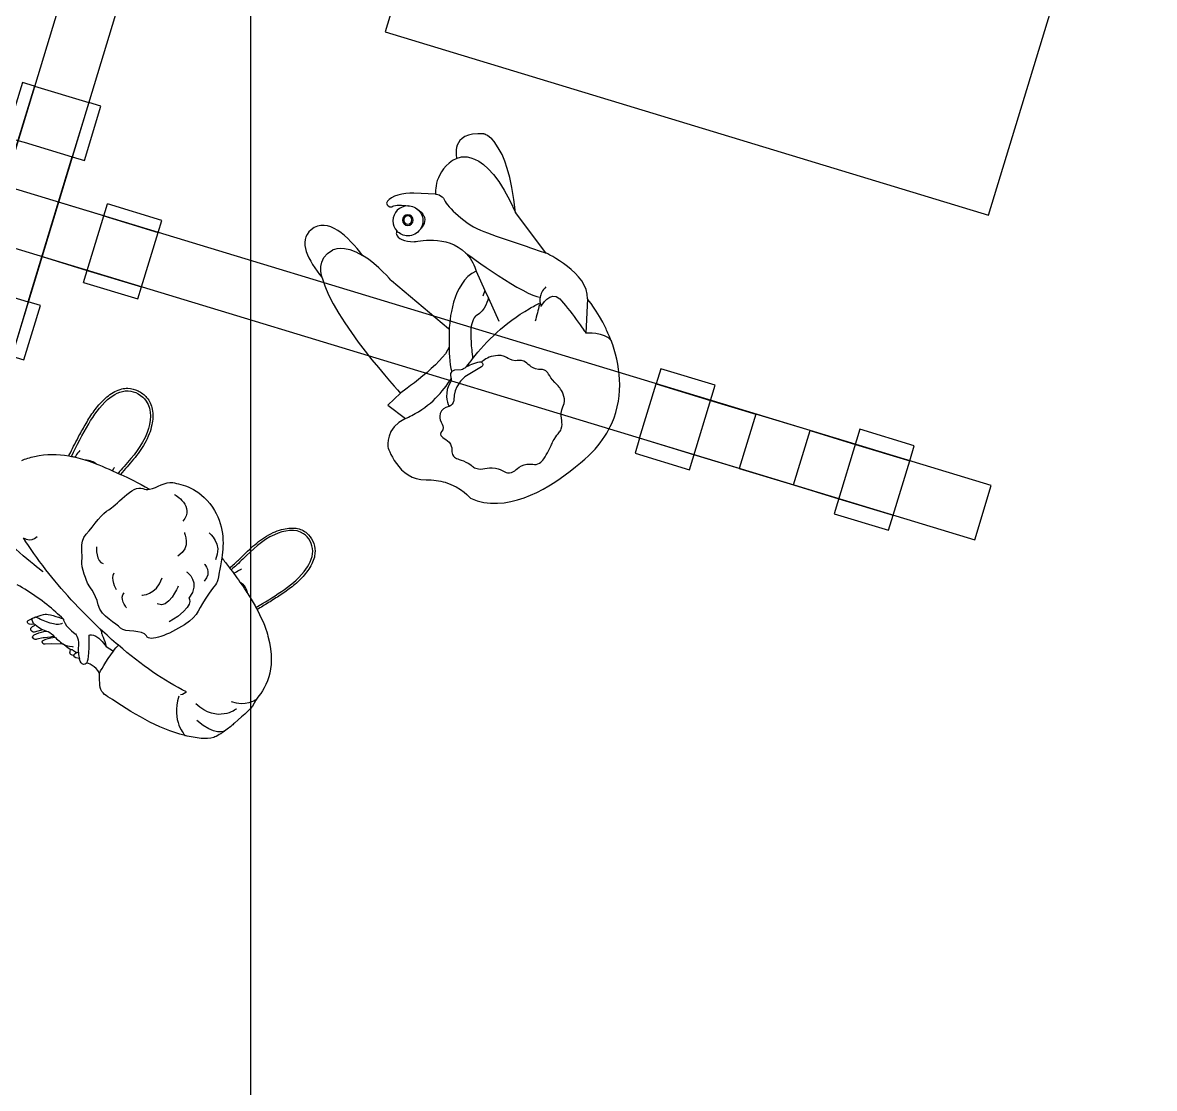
# Model space of a CAD drawing. Header units: millimetres. Extents: x 13722 to 114356, y -17117 to 61088.
# Drawn here: x 69813 to 71606, y 14357 to 16046 of the extents above; entities that cross this region are included whole.
import ezdxf

# ---------------------------------------------------------------- set-up
doc = ezdxf.new("R2010")
doc.units = ezdxf.units.MM
for name, color, linetype in [('01', 3, 'Continuous'), ('02', 250, 'Continuous'), ('03', 8, 'Continuous'), ('0_CUT', 250, 'Continuous'), ('Toffu_Outline', 8, 'Continuous')]:
    doc.layers.add(name, color=color, linetype=linetype)

# ---------------------------------------------------------------- blocks, each defined once
blk = doc.blocks.new('90_90')
at = {"layer": '02'}
for p, q in [((12638.8, -431.1), (12618.8, -431.1)), ((12618.8, -431.1), (12618.8, -521.1)), ((12638.8, -431.1), (12638.8, -521.1)), ((12638.8, -431.1), (12728.8, -431.1)), ((12728.8, -431.1), (12728.8, -521.1)), ((12748.8, -431.1), (12728.8, -431.1)), ((12748.8, -521.1), (12748.8, -431.1)), ((12618.8, -521.1), (12748.8, -521.1)), ((12638.8, -521.1), (12638.8, -596.1)), ((12728.8, -596.1), (12728.8, -521.1)), ((12473.8, -576.1), (12473.8, -596.1)), ((12563.8, -576.1), (12473.8, -576.1)), ((12563.8, -596.1), (12563.8, -576.1)), ((12803.8, -576.1), (12803.8, -596.1)), ((12893.8, -576.1), (12803.8, -576.1)), ((12893.8, -596.1), (12893.8, -576.1)), ((12563.8, -596.1), (12473.8, -596.1)), ((12473.8, -596.1), (12473.8, -686.1)), ((12563.8, -596.1), (12563.8, -606.1)), ((12803.8, -596.1), (12563.8, -596.1)), ((12563.8, -606.1), (12563.8, -686.1)), ((12893.8, -596.1), (12803.8, -596.1)), ((12803.8, -596.1), (12803.8, -606.1)), ((12803.8, -606.1), (12803.8, -686.1)), ((12893.8, -596.1), (12893.8, -686.1)), ((12563.8, -686.1), (12473.8, -686.1)), ((12473.8, -686.1), (12473.8, -706.1)), ((12563.8, -706.1), (12563.8, -686.1)), ((12563.8, -686.1), (12803.8, -686.1)), ((12638.8, -686.1), (12638.8, -761.1)), ((12728.8, -761.1), (12728.8, -686.1)), ((12893.8, -686.1), (12803.8, -686.1)), ((12803.8, -686.1), (12803.8, -706.1)), ((12893.8, -706.1), (12893.8, -686.1)), ((12473.8, -706.1), (12563.8, -706.1)), ((12803.8, -706.1), (12893.8, -706.1)), ((12618.8, -761.1), (12618.8, -851.1)), ((12618.8, -761.1), (12748.8, -761.1)), ((12638.8, -761.1), (12638.8, -851.1)), ((12728.8, -761.1), (12728.8, -851.1)), ((12748.8, -851.1), (12748.8, -761.1)), ((12618.8, -851.1), (12638.8, -851.1)), ((12638.8, -851.1), (12728.8, -851.1)), ((12728.8, -851.1), (12748.8, -851.1))]:
    blk.add_line(p, q, dxfattribs=at)
for points in [[(12728.8, -596.1), (12638.8, -596.1)], [(12638.8, -686.1), (12728.8, -686.1)]]:
    blk.add_lwpolyline(points, dxfattribs=at)
blk = doc.blocks.new('RW')
at = {"layer": '02'}
blk.add_lwpolyline([(89978.5, -23133.9), (90064.6, -23160), (90727.4, -20978.5), (90641.3, -20952.3)], close=True, dxfattribs=at)
blk.add_lwpolyline([(91644.7, -23274.2), (91670.8, -23188.1), (89771.5, -22611.1), (89745.4, -22697.2), (91644.7, -23274.2)], dxfattribs=at)
at = {"layer": '0_CUT'}
blk.add_line((91113.6, -23112.9), (91139.8, -23026.8), dxfattribs=at)
at = {"layer": '0_CUT', "color": 7}
blk.add_lwpolyline([(91233.2, -23029), (91147.1, -23002.9), (91139.8, -23026.8), (91225.9, -23053), (91297.7, -23074.8), (91271.5, -23160.9), (91199.7, -23139.1), (91113.6, -23112.9), (91106.4, -23136.8), (91192.5, -23163)], close=True, dxfattribs=at)
blk.add_lwpolyline([(91271.5, -23160.9), (91357.6, -23187), (91383.8, -23100.9), (91297.7, -23074.8)], dxfattribs=at)
at = {"layer": '0_CUT'}
for points in [[(91383.8, -23100.9), (91455.5, -23122.7), (91541.7, -23148.9), (91548.9, -23125), (91462.8, -23098.8), (91422.1, -23232.8), (91508.2, -23258.9), (91515.5, -23235), (91541.7, -23148.9)], [(91357.6, -23187), (91429.4, -23208.8), (91515.5, -23235)]]:
    blk.add_lwpolyline(points, dxfattribs=at)
at = {"layer": '02', "rotation": 73.10102855420456}
blk.add_blockref('90_90', (85836, -34718.7), dxfattribs=at)
blk = doc.blocks.new('FWFW')
at = {"layer": 'Toffu_Outline'}
for p, q in [((104945.3, -5315.1), (104959.3, -5345.9)), ((104959.3, -5345.9), (104955.8, -5354.6)), ((104959.3, -5345.9), (104964.7, -5357.7)), ((104964.7, -5357.7), (104981.3, -5394.2))]:
    blk.add_line(p, q, dxfattribs=at)
for points in [[(104957.3, -5097.7), (104902.6, -5093.1), (104914.6, -5136.4), (104914.6, -5136.4)], [(104914.6, -5136.4), (104914.6, -5136.4), (104959.1, -5110.6), (105008, -5222.4)], [(105008, -5222.4), (104995.3, -5103), (104957.3, -5097.7), (104957.3, -5097.7)], [(104914.6, -5136.4), (104877.3, -5154.4), (104881, -5193.2), (104881, -5193.2)], [(104846.5, -5191.7), (104829.8, -5189.8), (104810.1, -5196.7), (104804.8, -5204.2)], [(104881, -5193.2), (104881, -5193.2), (104846.5, -5191.7), (104846.5, -5191.7)], [(104881, -5193.2), (104881, -5193.2), (104891.1, -5193.2), (104895.3, -5202.7)], [(104804.8, -5204.2), (104801.5, -5208.9), (104805.1, -5211.7), (104808.3, -5213.1)], [(104808.3, -5213.1), (104809.9, -5213.8), (104811.7, -5213.4), (104813.2, -5212.3)], [(104813.2, -5212.3), (104816.9, -5209.7), (104829.4, -5210.7), (104837.1, -5211.6)], [(104837.2, -5211.6), (104837.1, -5211.6), (104837.1, -5211.6), (104837.1, -5211.6)], [(104837.4, -5211.7), (104837.3, -5211.7), (104837.3, -5211.7), (104837.2, -5211.6)], [(104837.2, -5211.6), (104840.7, -5211.6), (104844, -5212.4), (104846.9, -5213.7)], [(104846.9, -5213.7), (104847.7, -5214.1), (104848.5, -5214.5), (104849.3, -5214.9)], [(104846.9, -5213.7), (104847.7, -5214.1), (104848.5, -5214.5), (104849.3, -5214.9)], [(104849.3, -5214.9), (104853.1, -5217), (104857.4, -5220.2), (104860.8, -5225)], [(104895.3, -5202.7), (104899.6, -5212.2), (104927.8, -5241.7), (104957.6, -5252.5)], [(104765.4, -5290.2), (104743.2, -5260.9), (104709.7, -5227.7), (104683.7, -5249.5)], [(104863.5, -5230.1), (104866, -5238.9), (104857.9, -5247.7), (104856.5, -5249.2)], [(104860.8, -5225), (104861.8, -5226.6), (104862.9, -5228.1), (104863.5, -5230.1)], [(105055.9, -5286.3), (105055.9, -5286.3), (105008, -5222.4), (105008, -5222.4)], [(104683.7, -5249.5), (104662.4, -5267.3), (104679.1, -5298.4), (104701.3, -5325.4)], [(104819.7, -5251.4), (104818.7, -5253.6), (104818.7, -5255.3), (104819, -5256.6)], [(104819.6, -5251.3), (104819.6, -5251.4), (104819.7, -5251.4), (104819.7, -5251.4)], [(104819.7, -5251.4), (104819.7, -5251.4), (104819.6, -5251.4), (104819.6, -5251.4)], [(104819.7, -5251.4), (104819.7, -5251.4), (104819.7, -5251.4), (104819.7, -5251.4)], [(104957.6, -5252.5), (104986.8, -5263), (105053.8, -5285.7), (105055.9, -5286.3)], [(104718.2, -5281.4), (104718.2, -5281.4), (104734.5, -5271.3), (104765.4, -5290.2)], [(104819, -5256.6), (104820.4, -5263.3), (104831.6, -5268.3), (104847, -5268.6)], [(104847, -5268.6), (104850.2, -5267.8), (104899.2, -5256.3), (104928.8, -5286.4)], [(104701.3, -5325.4), (104700.7, -5323.8), (104690.8, -5294.5), (104718.2, -5281.4)], [(104811.3, -5330.4), (104811.3, -5330.4), (104790.3, -5305.5), (104765.4, -5290.2)], [(104765.4, -5290.2), (104765.4, -5290.2), (104765.4, -5290.2), (104765.4, -5290.2)], [(104928.8, -5286.4), (104929.3, -5286.8), (104929.7, -5287.3), (104930.1, -5287.8)], [(104928.8, -5286.4), (104928.8, -5286.4), (104928.8, -5286.4), (104928.8, -5286.4)], [(104928.8, -5286.4), (104931.7, -5288.5), (105024.5, -5355.7), (105046.4, -5356.2)], [(104930.1, -5287.8), (104938.5, -5296.7), (104942.9, -5306.8), (104945.3, -5315.1)], [(105055.9, -5286.3), (105056, -5286.4), (105056, -5286.4), (105056, -5286.4)], [(105121.9, -5359.1), (105124.6, -5318.4), (105056, -5286.4), (105056, -5286.4)], [(104701.3, -5325.5), (104701.3, -5325.5), (104701.3, -5325.4), (104701.3, -5325.4)], [(104701.3, -5325.5), (104717.7, -5391.7), (104825.3, -5508.4), (104825.3, -5508.4)], [(104945.3, -5315.1), (104906.8, -5332.2), (104902.9, -5399.1), (104902.7, -5406.4)], [(104901.8, -5406.4), (104901.8, -5406.4), (104811.3, -5330.4), (104811.3, -5330.4)], [(105056, -5339.7), (105050.2, -5345.5), (105047.7, -5351.3), (105046.8, -5356.3)], [(105048.3, -5370.7), (105048.3, -5370.7), (105063.3, -5344.4), (105077.8, -5359.1)], [(104964.7, -5357.7), (104964.7, -5357.7), (104960.3, -5378.2), (104945.3, -5385.7)], [(105046.8, -5356.3), (105046.2, -5359.8), (105046.3, -5362.9), (105046.7, -5365.3)], [(105077.8, -5359.1), (105092.3, -5373.7), (105119.3, -5413.2), (105119.3, -5413.2)], [(105121.9, -5359.1), (105121.9, -5359.1), (105119.3, -5413.2), (105119.3, -5413.2)], [(105151.2, -5406.4), (105137.3, -5377.5), (105121.9, -5359.1), (105121.9, -5359.1)], [(104939.8, -5453.9), (104961.4, -5426), (104990.5, -5397.2), (105029.5, -5374.6)], [(105029.5, -5374.6), (105035.3, -5371.2), (105041.1, -5368.2), (105046.7, -5365.3)], [(105045.7, -5368), (105043.5, -5376.8), (105041.3, -5385.6), (105039.1, -5394.4)], [(105046.7, -5365.3), (105047.3, -5368.7), (105048.3, -5370.7), (105048.3, -5370.7)], [(104940.5, -5392.5), (104937.3, -5400.9), (104935.9, -5408.3), (104937.3, -5427.7)], [(104945.3, -5385.7), (104945.3, -5385.7), (104942.8, -5386.7), (104940.5, -5392.5)], [(104902.6, -5406.4), (104902.6, -5406.4), (104901.8, -5406.4), (104901.8, -5406.4)], [(104902.6, -5407.1), (104902.6, -5407.1), (104902.4, -5435.7), (104902.4, -5435.7)], [(104902.7, -5406.4), (104902.7, -5406.4), (104902.6, -5406.4), (104902.6, -5406.4)], [(105119.3, -5413.2), (105119.3, -5413.2), (105148.3, -5410), (105159.3, -5425.1)], [(105159.3, -5425.1), (105156.8, -5418.5), (105154, -5412.2), (105151.2, -5406.4)], [(104937.3, -5427.7), (104937.8, -5435), (104938.6, -5443.8), (104939.8, -5453.9)], [(105159.3, -5425.1), (105159.3, -5425.2), (105159.4, -5425.3), (105159.4, -5425.3)], [(105160.5, -5556.4), (105180.8, -5509.8), (105173.1, -5461.7), (105159.3, -5425.1)], [(104902.4, -5435.7), (104893.9, -5460.2), (104825.3, -5508.4), (104825.3, -5508.4)], [(104902.4, -5435.7), (104902.4, -5435.7), (104902.4, -5463.4), (104906.7, -5474.4)], [(104972.8, -5449.6), (104963, -5451.6), (104956.5, -5456.8), (104953.7, -5459.3)], [(104990.2, -5450.2), (104982.7, -5447.7), (104976, -5449), (104972.8, -5449.6)], [(105002.5, -5456.2), (104996.5, -5454.5), (104996, -5452.2), (104990.2, -5450.2)], [(104925.1, -5470), (104924.1, -5470.7), (104922.9, -5471.2), (104921.7, -5471.3)], [(104930.1, -5466.9), (104928, -5468.2), (104926.2, -5469.3), (104925.1, -5470)], [(104953.7, -5466.7), (104953.7, -5466.7), (104927.5, -5482.6), (104927.5, -5482.6)], [(104930.1, -5466.9), (104933.1, -5462.6), (104936.3, -5458.3), (104939.8, -5453.9)], [(104953.7, -5459.4), (104945.3, -5459.2), (104936.1, -5463.5), (104930.1, -5466.9)], [(104953.7, -5459.3), (104953.8, -5459.4), (104953.8, -5459.4), (104953.8, -5459.4)], [(104953.7, -5459.3), (104953.7, -5459.3), (104953.7, -5459.4), (104953.7, -5459.4)], [(104953.8, -5459.4), (104956.5, -5461.1), (104956.4, -5465), (104953.7, -5466.7)], [(105017.5, -5456.8), (105011, -5455.5), (105009.7, -5458.3), (105002.5, -5456.2)], [(105039.7, -5470), (105027.9, -5466.5), (105027.8, -5458.9), (105017.5, -5456.8)], [(105053.7, -5472), (105048.3, -5469.2), (105047.6, -5472.4), (105039.7, -5470)], [(104843.3, -5543.8), (104873.3, -5528.8), (104893, -5505.6), (104905.6, -5485.7)], [(104906.7, -5474.4), (104905.1, -5475.9), (104904.3, -5478.2), (104904.7, -5480.6)], [(104905.6, -5485.7), (104906, -5487.5), (104905.5, -5489.4), (104904.5, -5491)], [(104904.7, -5480.6), (104904.7, -5480.6), (104905.6, -5485.7), (104905.6, -5485.7)], [(104911.2, -5472.2), (104909.4, -5472.3), (104907.8, -5473.1), (104906.7, -5474.4)], [(104927.1, -5482.9), (104925.2, -5484.4), (104909.6, -5497.2), (104910.1, -5519.8)], [(104921.7, -5471.3), (104921.7, -5471.3), (104911.2, -5472.2), (104911.2, -5472.2)], [(104927.5, -5482.6), (104927.3, -5482.7), (104927.2, -5482.8), (104927.1, -5482.9)], [(105069.9, -5491.3), (105059.7, -5479.8), (105059.9, -5475.2), (105053.7, -5472)], [(104361.3, -5518.7), (104370.6, -5510.8), (104381.9, -5504.3), (104393.6, -5504.7)], [(104362.5, -5512.6), (104365.7, -5510.1), (104369.2, -5507.8), (104372.8, -5505.9)], [(104372.8, -5505.9), (104376.3, -5504.1), (104380, -5502.7), (104383.8, -5501.8)], [(104383.8, -5501.8), (104386.8, -5501), (104389.9, -5500.6), (104393.2, -5500.7)], [(104393.2, -5500.7), (104398.8, -5500.8), (104404.4, -5502.3), (104409.6, -5504.8)], [(104393.6, -5504.7), (104404.7, -5505.2), (104416.2, -5511.8), (104422.5, -5521)], [(104409.6, -5504.8), (104414.7, -5507.4), (104419.4, -5510.9), (104423.1, -5515.1)], [(104904.5, -5491), (104894.6, -5506.7), (104899.4, -5522.6), (104902.4, -5529.7)], [(105076.9, -5498.9), (105074.4, -5495.5), (105074.5, -5496.5), (105069.9, -5491.3)], [(105085.4, -5521.1), (105085.6, -5510.4), (105079, -5501.5), (105076.9, -5498.9)], [(104331.2, -5557.2), (104339.5, -5543.2), (104348.5, -5529.6), (104361.3, -5518.7)], [(104338.1, -5538.9), (104342.6, -5532.4), (104347.6, -5526.2), (104353.5, -5520.4)], [(104353.5, -5520.4), (104356.3, -5517.7), (104359.3, -5515.1), (104362.5, -5512.6)], [(104422.5, -5521), (104432, -5534.8), (104429.8, -5554.4), (104423.7, -5570.8)], [(104423.1, -5515.1), (104425.4, -5517.9), (104427.4, -5520.9), (104428.9, -5524)], [(104428.9, -5524), (104430.4, -5527.2), (104431.4, -5530.5), (104432.1, -5533.9)], [(104825.3, -5508.4), (104825.3, -5508.4), (104805.2, -5527.7), (104805.2, -5527.7)], [(104909.7, -5521.6), (104908.8, -5523.6), (104906.5, -5527.8), (104902.4, -5529.7)], [(104910.1, -5519.8), (104910.1, -5520.4), (104910, -5521), (104909.7, -5521.6)], [(105081.2, -5534.9), (105083, -5526.8), (105085.2, -5527.1), (105085.4, -5521.1)], [(104325.6, -5558.9), (104329.5, -5552.1), (104333.5, -5545.5), (104338.1, -5538.9)], [(104432.1, -5533.9), (104433.6, -5542), (104433.1, -5550.6), (104431.4, -5558.8)], [(104805.2, -5527.7), (104805.2, -5527.7), (104833.3, -5548.4), (104833.3, -5548.4)], [(104890.2, -5536.7), (104886.6, -5542.1), (104887.9, -5548.5), (104888.4, -5550.5)], [(104902.4, -5529.7), (104901.1, -5529.8), (104894.1, -5530.8), (104890.2, -5536.7)], [(105080.2, -5565.2), (105084.3, -5554.1), (105077.7, -5549.9), (105081.2, -5534.9)], [(104303.8, -5608.6), (104312.5, -5591.1), (104321.4, -5573.8), (104331.2, -5557.2)], [(104314.5, -5578.8), (104318.1, -5572.1), (104321.8, -5565.5), (104325.6, -5558.9)], [(104431.4, -5558.8), (104430.3, -5563.8), (104428.9, -5568.5), (104427.2, -5573)], [(104833.3, -5548.4), (104801.3, -5563.7), (104805.3, -5593.1), (104805.3, -5593.1)], [(104833.3, -5548.4), (104836.6, -5547), (104840, -5545.5), (104843.3, -5543.8)], [(104888.4, -5550.5), (104889.8, -5557.2), (104893.4, -5558.1), (104893.2, -5563.1)], [(105134, -5597), (105145.7, -5583.7), (105154.3, -5570), (105160.5, -5556.4)], [(104300.5, -5606.2), (104305, -5597), (104309.7, -5587.9), (104314.5, -5578.8)], [(104423.7, -5570.8), (104415.9, -5592.2), (104401.7, -5608), (104387.2, -5624.5)], [(104427.2, -5573), (104423.3, -5583.4), (104417.9, -5592.6), (104411.8, -5601)], [(104893.2, -5563.1), (104893, -5568.5), (104888.9, -5569.2), (104889, -5573.3)], [(104889, -5573.3), (104889.2, -5579.8), (104899.1, -5580), (104904.6, -5589.5)], [(105069.1, -5581.7), (105076.2, -5569.6), (105078, -5571.3), (105080.2, -5565.2)], [(104805.3, -5593.1), (104805.3, -5593.1), (104821.3, -5647.1), (104866, -5645.7)], [(104904.6, -5589.5), (104909.3, -5597.7), (104904.5, -5601.9), (104909.4, -5608.1)], [(105060.7, -5598.6), (105065.2, -5590.3), (105064.8, -5589.2), (105069.1, -5581.7)], [(104225.1, -5614.9), (104231, -5612.6), (104237.8, -5610.4), (104245.5, -5608.7)], [(104245.5, -5608.7), (104264.4, -5604.5), (104282.3, -5604.8), (104299.7, -5607.8)], [(104299.7, -5607.8), (104299.9, -5607.3), (104300.2, -5606.7), (104300.5, -5606.2)], [(104299.7, -5607.8), (104301, -5608), (104302.4, -5608.3), (104303.8, -5608.6)], [(104303.8, -5608.6), (104305.9, -5609), (104308, -5609.4), (104310.1, -5609.9)], [(104310.5, -5608.7), (104310.3, -5609.1), (104310.2, -5609.5), (104310.1, -5609.9)], [(104310.1, -5609.9), (104315, -5611.1), (104320, -5612.5), (104324.9, -5614.1)], [(104317.4, -5599.1), (104314.7, -5601.8), (104311.9, -5604.5), (104310.5, -5608.7)], [(104324.9, -5614.1), (104325, -5614.1), (104325, -5614.1), (104325, -5614.1)], [(104325, -5614.1), (104333, -5614.5), (104339.2, -5616.7), (104343.9, -5620.7)], [(104325, -5614.1), (104339.8, -5618.8), (104354.4, -5624.9), (104369.2, -5631.6)], [(104411.8, -5601), (104405.7, -5609.5), (104398.9, -5617.2), (104392.1, -5625)], [(104909.4, -5608.1), (104913.3, -5613.1), (104917.2, -5611.7), (104929.2, -5617.7)], [(105046, -5619.3), (105051.1, -5616.3), (105054.3, -5610.4), (105060.7, -5598.6)], [(105094.4, -5632.2), (105118.5, -5613.7), (105134, -5597), (105134, -5597)], [(104369.2, -5631.6), (104370.2, -5629.5), (104371.1, -5627.8), (104372, -5626)], [(104369.2, -5631.6), (104372, -5632.9), (104375, -5634.2), (104377.8, -5635.5)], [(104387.2, -5624.5), (104384.1, -5628.1), (104380.9, -5631.7), (104377.8, -5635.5)], [(104392.1, -5625), (104388.6, -5629.1), (104385, -5633.1), (104381.6, -5637.2)], [(104929.2, -5617.7), (104940.1, -5623.2), (104938.3, -5625), (104944.9, -5627.4)], [(104936.6, -5675), (104991.8, -5699.5), (105054.8, -5662.9), (105094.4, -5632.2)], [(104944.9, -5627.4), (104956.9, -5631.6), (104961.1, -5624.7), (104976.1, -5627.4)], [(104976.1, -5627.4), (104988.8, -5629.7), (104989.4, -5635.4), (104998.3, -5634.6)], [(104998.3, -5634.6), (105008.3, -5633.6), (105008.6, -5626.2), (105021.3, -5622.2)], [(105021.3, -5622.2), (105033.7, -5618.3), (105037.6, -5624.1), (105046, -5619.3)], [(104377.8, -5635.5), (104379.1, -5636), (104380.3, -5636.6), (104381.6, -5637.2)], [(104381.6, -5637.2), (104381.9, -5637.3), (104382.1, -5637.4), (104382.4, -5637.5)], [(104382.4, -5637.5), (104393.5, -5642.6), (104409.2, -5649.9), (104427.6, -5660.8)], [(104427.6, -5660.8), (104439.8, -5658.8), (104453, -5647.8), (104464.4, -5650.2)], [(104464.4, -5650.2), (104478.9, -5653.3), (104504.9, -5657.3), (104527.3, -5689.1)], [(104866, -5645.7), (104877.3, -5645.4), (104887.4, -5647.1), (104896.2, -5649.7)], [(104896.2, -5649.7), (104922.4, -5657.6), (104936.6, -5675), (104936.6, -5675)], [(104363.2, -5693.1), (104372.2, -5689.1), (104402.2, -5652.6), (104416.9, -5659.6)], [(104416.9, -5659.6), (104420.4, -5661.2), (104423.9, -5661.4), (104427.6, -5660.8)], [(104467.1, -5668.8), (104467.1, -5668.8), (104500.5, -5688), (104480.7, -5711.4)], [(104327.4, -5731.9), (104339.2, -5718.3), (104354.2, -5697), (104363.2, -5693.1)], [(104527.3, -5689.1), (104546, -5715.8), (104545.7, -5746.2), (104542.4, -5769.5)], [(104636.9, -5724.6), (104644.5, -5722.5), (104652.5, -5721.5), (104660, -5722.5)], [(104258.9, -5791.7), (104257.1, -5790.3), (104199.6, -5746.3), (104190.4, -5726.6)], [(104228, -5737.7), (104227.9, -5737.7), (104227.9, -5737.6), (104227.9, -5737.6)], [(104228, -5737.7), (104228.7, -5738.2), (104238.1, -5745.5), (104249.4, -5735.7)], [(104263.3, -5788.2), (104249.8, -5770.8), (104237.8, -5753.8), (104228, -5737.7)], [(104482.9, -5729.4), (104482.9, -5729.4), (104494.5, -5752.6), (104472.6, -5766.6)], [(104522, -5729.6), (104522, -5729.6), (104544.4, -5747.6), (104532, -5772.4)], [(104625.7, -5732.7), (104605.7, -5741.6), (104590.9, -5756.4), (104575.3, -5771.6)], [(104597.5, -5746.1), (104605.4, -5739.7), (104613.9, -5733.9), (104623.7, -5729.5)], [(104623.7, -5729.5), (104627.9, -5727.6), (104632.3, -5725.9), (104636.9, -5724.6)], [(104671.8, -5731.2), (104659.2, -5722.6), (104640.9, -5725.9), (104625.7, -5732.7)], [(104660, -5722.5), (104663.1, -5723), (104666.2, -5723.9), (104669.1, -5725.1)], [(104669.1, -5725.1), (104672, -5726.4), (104674.7, -5728.2), (104677.1, -5730.3)], [(104686.3, -5758.7), (104686.1, -5747.8), (104680.2, -5736.9), (104671.8, -5731.2)], [(104677.1, -5730.3), (104681, -5733.7), (104684.2, -5738.1), (104686.5, -5743)], [(104343.4, -5752), (104343.4, -5752), (104342.8, -5777.6), (104354, -5778.2)], [(104574.9, -5766.8), (104582.2, -5759.7), (104589.5, -5752.6), (104597.5, -5746.1)], [(104686.5, -5743), (104688.7, -5747.9), (104690, -5753.4), (104690, -5758.9)], [(104542.4, -5769.5), (104541.1, -5778.3), (104539.5, -5786.1), (104538.3, -5792.3)], [(104542.4, -5769.5), (104544.2, -5771.9), (104546.2, -5774.3), (104548.1, -5776.8)], [(104575.3, -5771.6), (104569.3, -5777.4), (104563.3, -5783.3), (104556.8, -5788.3)], [(104562.4, -5778.7), (104566.6, -5774.9), (104570.7, -5770.8), (104574.9, -5766.8)], [(104672.7, -5791.1), (104680.2, -5781.6), (104686.5, -5770.2), (104686.3, -5758.7)], [(104688.9, -5768.1), (104687.9, -5771.9), (104686.5, -5775.6), (104684.8, -5779.1)], [(104690, -5758.9), (104690, -5762.1), (104689.6, -5765.1), (104688.9, -5768.1)], [(104259, -5791.7), (104259, -5791.7), (104259, -5791.7), (104258.9, -5791.7)], [(104349.6, -5882.2), (104317.6, -5852.2), (104287.9, -5819.7), (104263.3, -5788.2)], [(104375.1, -5819.9), (104375.1, -5819.9), (104365.6, -5802.2), (104371.4, -5792.9)], [(104486.5, -5791.6), (104486.5, -5791.6), (104510.3, -5808.1), (104489.9, -5833.2)], [(104514.8, -5779.2), (104514.8, -5779.2), (104527.3, -5792.4), (104514.4, -5806.1)], [(104548.1, -5776.8), (104550.4, -5779.7), (104552.5, -5782.6), (104554.6, -5785.3)], [(104554.6, -5785.3), (104557.2, -5783.3), (104559.8, -5781), (104562.4, -5778.7)], [(104554.6, -5785.3), (104555.3, -5786.3), (104556.1, -5787.3), (104556.8, -5788.3)], [(104556.8, -5788.3), (104558.3, -5790.3), (104559.8, -5792.3), (104561.2, -5794.3)], [(104561.2, -5794.3), (104562.4, -5793.2), (104564, -5792.3), (104565.6, -5791.4)], [(104565.6, -5791.4), (104568.7, -5789.5), (104571.2, -5788.1), (104573.6, -5786.6)], [(104636.6, -5822.8), (104649.7, -5813.9), (104662.4, -5804.3), (104672.7, -5791.1)], [(104678.4, -5789.6), (104676.1, -5792.9), (104673.6, -5796), (104671, -5798.9)], [(104684.8, -5779.1), (104683, -5782.8), (104680.8, -5786.3), (104678.4, -5789.6)], [(104346.4, -5844.1), (104341.9, -5824.9), (104331, -5812.9), (104329.5, -5809.3)], [(104415.3, -5828.5), (104415.3, -5828.5), (104437.8, -5829.7), (104447.7, -5801.2)], [(104561.2, -5794.3), (104564.7, -5799), (104567.9, -5803.4), (104570.8, -5807.7)], [(104570.8, -5807.7), (104570.8, -5807.7), (104570.9, -5807.8), (104570.9, -5807.8)], [(104578, -5813.9), (104576.1, -5811.6), (104573.6, -5809.8), (104570.9, -5807.8)], [(104570.9, -5807.8), (104575.5, -5814.4), (104579.6, -5820.5), (104583.3, -5826.3)], [(104671, -5798.9), (104665.6, -5805), (104659.7, -5810.3), (104653.6, -5815.1)], [(104279.1, -5855.4), (104260.5, -5838.7), (104239.8, -5824.5), (104218.1, -5812.1)], [(104391.1, -5848.8), (104391.1, -5848.8), (104379, -5831.8), (104387.4, -5824.7)], [(104473.2, -5814.2), (104473.2, -5814.2), (104458.2, -5851.9), (104439.6, -5842.5)], [(104583.3, -5826.3), (104582.5, -5821.3), (104580.7, -5817.2), (104578, -5813.9)], [(104583.3, -5826.3), (104588.4, -5834.3), (104592.7, -5841.5), (104596.3, -5848.1)], [(104596.3, -5848.1), (104609.9, -5840), (104623.5, -5831.7), (104636.6, -5822.8)], [(104634.9, -5828.5), (104628.7, -5832.5), (104622.5, -5836.6), (104616.3, -5840.4)], [(104653.6, -5815.1), (104647.5, -5819.9), (104641.2, -5824.2), (104634.9, -5828.5)], [(104381.9, -5880.6), (104375.5, -5873), (104351, -5863.3), (104346.4, -5844.1)], [(104489.9, -5833.2), (104489.9, -5833.2), (104501.6, -5846.3), (104458.6, -5871)], [(104616.3, -5840.4), (104610.2, -5844.2), (104604.2, -5847.8), (104598.1, -5851.4)], [(104234.3, -5869.9), (104235.4, -5868.5), (104238.6, -5866.8), (104242.4, -5865.1)], [(104244.7, -5874.3), (104244.7, -5874.3), (104239.7, -5868.7), (104242.4, -5865.1)], [(104242.4, -5865.1), (104243.3, -5864.8), (104244.1, -5864.4), (104245.1, -5864)], [(104246, -5863.7), (104245.7, -5863.8), (104245.4, -5863.9), (104245.1, -5864)], [(104246, -5863.7), (104252.5, -5861.2), (104259.8, -5859.1), (104262.3, -5858.6)], [(104264.1, -5870.7), (104248.7, -5864.4), (104247.9, -5863.1), (104246, -5863.7)], [(104262.3, -5858.6), (104265.7, -5857.9), (104282.5, -5863.2), (104291, -5866)], [(104291, -5866), (104287.3, -5862.2), (104282.9, -5858.9), (104279.1, -5855.4)], [(104596.3, -5848.1), (104596.9, -5849.2), (104597.5, -5850.3), (104598.1, -5851.4)], [(104598.1, -5851.4), (104609.5, -5872.6), (104613.4, -5885.8), (104615.4, -5893.3)], [(104244.7, -5874.3), (104231.5, -5877), (104234.3, -5869.9), (104234.3, -5869.9)], [(104239.6, -5884), (104236.7, -5879.9), (104246.6, -5875.8), (104246.6, -5875.8)], [(104258.7, -5883.5), (104258.7, -5883.5), (104244.6, -5887), (104244.6, -5887)], [(104246.6, -5875.8), (104246.6, -5875.8), (104244.7, -5874.3), (104244.7, -5874.3)], [(104258.7, -5883.5), (104258.7, -5883.5), (104254.6, -5882.9), (104246.6, -5875.8)], [(104263.8, -5885.4), (104263.8, -5885.4), (104258.7, -5883.5), (104258.7, -5883.5)], [(104289.5, -5873.5), (104289.5, -5873.5), (104281.7, -5878), (104264.1, -5870.7)], [(104291, -5866), (104291, -5866), (104292.3, -5877.9), (104309.9, -5889.6)], [(104378.4, -5908), (104368.6, -5899.7), (104359, -5891.1), (104349.6, -5882.2)], [(104349.6, -5882.2), (104349.6, -5882.2), (104351.8, -5886.3), (104351.5, -5889.2)], [(104422.6, -5893.2), (104417.2, -5882.6), (104388.3, -5888.2), (104381.9, -5880.6)], [(104483, -5875.5), (104458.9, -5890.8), (104428.1, -5903.7), (104422.6, -5893.2)], [(104244.6, -5887), (104244.6, -5887), (104242.4, -5888.3), (104239.6, -5884)], [(104242.3, -5895.3), (104240.6, -5890.3), (104263.8, -5885.4), (104263.8, -5885.4)], [(104249, -5898.5), (104249, -5898.5), (104243.9, -5900.2), (104242.3, -5895.3)], [(104259.3, -5896.4), (104259.3, -5896.4), (104249, -5898.5), (104249, -5898.5)], [(104257.5, -5902.7), (104256.7, -5898.5), (104277.6, -5895.1), (104277.6, -5895.1)], [(104273.6, -5894.3), (104272.5, -5895.1), (104259.3, -5896.4), (104259.3, -5896.4)], [(104263.8, -5885.4), (104263.8, -5885.4), (104268.8, -5886.1), (104272.5, -5889.6)], [(104272.5, -5889.6), (104272.5, -5889.6), (104274.7, -5891.7), (104275.7, -5891.9)], [(104276.8, -5894.4), (104276.8, -5894.4), (104273.6, -5894.3), (104273.6, -5894.3)], [(104275.7, -5891.9), (104275.7, -5891.9), (104275.3, -5893.3), (104276.8, -5894.4)], [(104277.6, -5895.1), (104277.6, -5895.1), (104276.8, -5894.4), (104276.8, -5894.4)], [(104277.6, -5895.1), (104277.6, -5895.1), (104285.6, -5902.6), (104290.7, -5906.1)], [(104309.9, -5889.6), (104309.9, -5889.6), (104318.1, -5899), (104314.4, -5913)], [(104328.7, -5935.8), (104328.7, -5935.8), (104333.7, -5922.9), (104331.8, -5892.4)], [(104331.8, -5892.4), (104331.8, -5892.4), (104341.2, -5885.2), (104358.8, -5909.7)], [(104351.5, -5889.2), (104351.5, -5889.2), (104359.2, -5907.2), (104358.8, -5909.7)], [(104615.4, -5893.3), (104623, -5922.5), (104621.6, -5942), (104616.6, -5958.2)], [(104262.4, -5906.1), (104262.4, -5906.1), (104258.2, -5906.9), (104257.5, -5902.7)], [(104272.7, -5905.4), (104272.7, -5905.4), (104262.4, -5906.1), (104262.4, -5906.1)], [(104290.7, -5906.1), (104290.7, -5906.1), (104272.7, -5905.4), (104272.7, -5905.4)], [(104302.7, -5915.4), (104301.1, -5915.1), (104290.7, -5906.1), (104290.7, -5906.1)], [(104290.7, -5906.1), (104295.9, -5909.6), (104306.8, -5910.2), (104306.8, -5910.2)], [(104307.9, -5923.9), (104297.9, -5924.3), (104302.7, -5915.4), (104302.7, -5915.4)], [(104305.6, -5915.4), (104305.6, -5915.4), (104302.7, -5915.4), (104302.7, -5915.4)], [(104311.9, -5919.3), (104310.1, -5918.7), (104307.9, -5917.6), (104305.6, -5915.4)], [(104307.9, -5923.9), (104307.9, -5923.9), (104307.8, -5921.4), (104311.9, -5919.3)], [(104315, -5919.9), (104315, -5919.9), (104313.7, -5919.9), (104311.9, -5919.3)], [(104314.4, -5913), (104314.4, -5913), (104314.7, -5916.3), (104315, -5919.9)], [(104348.2, -5952), (104348.2, -5952), (104359.6, -5931.6), (104370.3, -5917.5)], [(104358.8, -5909.7), (104358.8, -5909.7), (104370.3, -5917.5), (104370.3, -5917.5)], [(104370.3, -5917.5), (104373.1, -5913.7), (104375.9, -5910.4), (104378.4, -5908)], [(104370.3, -5917.5), (104370.3, -5917.5), (104370.4, -5917.5), (104370.4, -5917.5)], [(104486.1, -5981.8), (104451.4, -5964.7), (104414.1, -5938.6), (104378.4, -5908)], [(104316.4, -5929.1), (104306.3, -5928.6), (104307.9, -5923.9), (104307.9, -5923.9)], [(104307.9, -5923.9), (104307.9, -5923.9), (104307.9, -5923.9), (104307.9, -5923.9)], [(104315, -5919.9), (104315.4, -5923.5), (104315.8, -5927.4), (104316.4, -5929.1)], [(104328.7, -5935.8), (104319.7, -5944), (104316.4, -5929.1), (104316.4, -5929.1)], [(104348.2, -5952), (104343.4, -5941.1), (104328.7, -5935.8), (104328.7, -5935.8)], [(104352, -5981), (104347.3, -5973.4), (104349.1, -5961.5), (104348.2, -5952)], [(104616.6, -5958.2), (104611.3, -5975), (104602.5, -5987.2), (104595.9, -5994.7)], [(104361.6, -5989.4), (104358, -5987.1), (104354.3, -5984.6), (104352, -5981)], [(104484.1, -6051.1), (104440, -6040.3), (104400, -6014.5), (104361.6, -5989.4)], [(104474.2, -5988.7), (104461.3, -6028.2), (104484.1, -6051.1), (104484.1, -6051.1)], [(104477, -5985.7), (104480.2, -5986.3), (104486.1, -5981.8), (104486.1, -5981.8)], [(104565.2, -6008.9), (104565.2, -6008.9), (104535.5, -6032.9), (104501.1, -6000.5)], [(104595.9, -5994.7), (104595.9, -5994.7), (104579.3, -6005.5), (104557.8, -5997.6)], [(104595.9, -5994.7), (104591.3, -6008.7), (104577.9, -6016.4), (104562.2, -6031.4)], [(104548.4, -6042.7), (104546, -6044.3), (104531.2, -6052.2), (104502.7, -6027.4)], [(104548.4, -6042.7), (104541.6, -6047.7), (104534.3, -6052.3), (104529.5, -6054.1)], [(104548.7, -6042.5), (104548.7, -6042.5), (104548.6, -6042.6), (104548.4, -6042.7)], [(104562.2, -6031.4), (104559.2, -6034.4), (104554.2, -6038.5), (104548.7, -6042.5)], [(104509.4, -6055.5), (104500.8, -6054.6), (104492.4, -6053.1), (104484.1, -6051.1)], [(104529.5, -6054.1), (104523.1, -6056.4), (104516.2, -6056.1), (104509.4, -6055.5)]]:
    blk.add_open_spline(points, degree=3, dxfattribs=at)
for points, knots in [([(104837.1, -5211.6), (104824, -5211.7), (104813.4, -5222.3), (104813.4, -5235.4), (104813.4, -5241.5), (104815.8, -5247.1), (104819.6, -5251.3)], [0, 0, 0, 0, 1, 1, 1, 2, 2, 2, 2]), ([(104849.3, -5214.9), (104856.3, -5219.1), (104860.9, -5226.7), (104860.9, -5235.4), (104860.9, -5240.5), (104859.3, -5245.3), (104856.5, -5249.2)], [2, 2, 2, 2, 3, 3, 3, 4, 4, 4, 4]), ([(104845.6, -5234.2), (104845.6, -5238.9), (104841.8, -5242.8), (104837.1, -5242.8), (104832.4, -5242.8), (104828.5, -5238.9), (104828.5, -5234.2), (104828.5, -5229.5), (104832.4, -5225.7), (104837.1, -5225.7), (104841.8, -5225.7), (104845.6, -5229.5), (104845.6, -5234.2)], [0, 0, 0, 0, 1, 1, 1, 2, 2, 2, 3, 3, 3, 4, 4, 4, 4]), ([(104843.6, -5234), (104843.6, -5237.6), (104840.7, -5240.6), (104837.1, -5240.6), (104833.4, -5240.6), (104830.5, -5237.6), (104830.5, -5234), (104830.5, -5230.4), (104833.4, -5227.5), (104837.1, -5227.5), (104840.7, -5227.5), (104843.6, -5230.4), (104843.6, -5234)], [0, 0, 0, 0, 1, 1, 1, 2, 2, 2, 3, 3, 3, 4, 4, 4, 4]), ([(104856.5, -5249.2), (104852.2, -5255.2), (104845.2, -5259.1), (104837.2, -5259.1), (104830.3, -5259.1), (104824, -5256.1), (104819.7, -5251.4)], [4, 4, 4, 4, 5, 5, 5, 6, 6, 6, 6]), ([(104329.5, -5809.3), (104329.5, -5809.3), (104318.5, -5784), (104320.6, -5774.3), (104322.7, -5764.6), (104315.5, -5745.4), (104327.4, -5731.9)], [7, 7, 7, 7, 8, 8, 8, 9, 9, 9, 9]), ([(104538.3, -5792.3), (104533.9, -5814.7), (104537.1, -5804.8), (104520.9, -5827), (104504.7, -5849.3), (104507.2, -5860.2), (104483, -5875.5)], [1, 1, 1, 1, 2, 2, 2, 3, 3, 3, 3])]:
    blk.add_open_spline(points, degree=3, knots=knots, dxfattribs=at)

msp = doc.modelspace()

# ---------------------------------------------------------------- hatches: boundary and pattern name
at = {"layer": '01', "lineweight": -2, "true_color": 0x999b37}
h = msp.add_hatch(dxfattribs=at)
h.set_pattern_fill('AR-SAND', color=55, scale=5)
h.set_pattern_definition([(37.5, (-19358.14, 21727.48), (-8.00016, 244.7066), [0, -193.04, 0, -215.9, 0, -206.375]), (7.5, (-19358.14, 21727.48), (224.7616, 358.4126), [0, -104.14, 0, -173.99, 0, -66.675]), (327.5, (-19514.35, 21727.48), (395.4962, 0.7186), [0, -63.5, 0, -228.6, 0, -298.45]), (317.5, (-19514.35, 21727.48), (381.7782, 111.4647), [0, -31.75, 0, -149.86, 0, -171.45])])
h.paths.add_polyline_path([(70453.8, 12983.3), (70453.8, 10764.6), (72599.6, 10043.3), (76293.8, 10043.3), (76293.8, 12983.3)], flags=17)
h.paths.add_polyline_path([(70453.8, 22943.3), (70453.8, 20883.3), (72903.8, 20883.3), (72903.8, 22943.3)], flags=17)
h.paths.add_polyline_path([(79063.8, 14353.3), (79063.8, 12513.3), (81313.8, 12513.3), (81313.8, 14353.3)], flags=17)
h.paths.add_polyline_path([(66994.8, 20603.3, 0.409585), (64324.8, 23223.3), (62204.1, 23223.3), (62204.1, 7963.3), (62204.1, 6963.3), (83214.7, 6963.3), (83214.7, 23223.3), (77183.8, 23223.3), (77183.8, 20603.3), (78783.8, 20603.3), (78783.8, 19033.3), (81593.8, 19033.3), (81593.8, 14633.3), (81593.8, 12233.3), (81593.8, 7963.3), (72553.8, 7963.3), (64324.8, 10463.3), (64324.8, 13163.3), (64324.8, 15543.3), (66994.8, 15543.3)])

# ---------------------------------------------------------------- linework, layer by layer
at = {"layer": '03'}
msp.add_line((70173.8, 20603.3), (70173.8, 13263.3), dxfattribs=at)
msp.add_lwpolyline([(70386.9, 16031.6), (71343.7, 15740.9), (71518.1, 16315), (70561.3, 16605.7)], close=True, dxfattribs=at)

# ---------------------------------------------------------------- block references
at = {"layer": '02'}
for name, p in [('RW', (-20323.1, 38500.6)), ('FWFW', (-34414, 20967.5))]:
    msp.add_blockref(name, p, dxfattribs=at)

doc.saveas('drawing.dxf')
